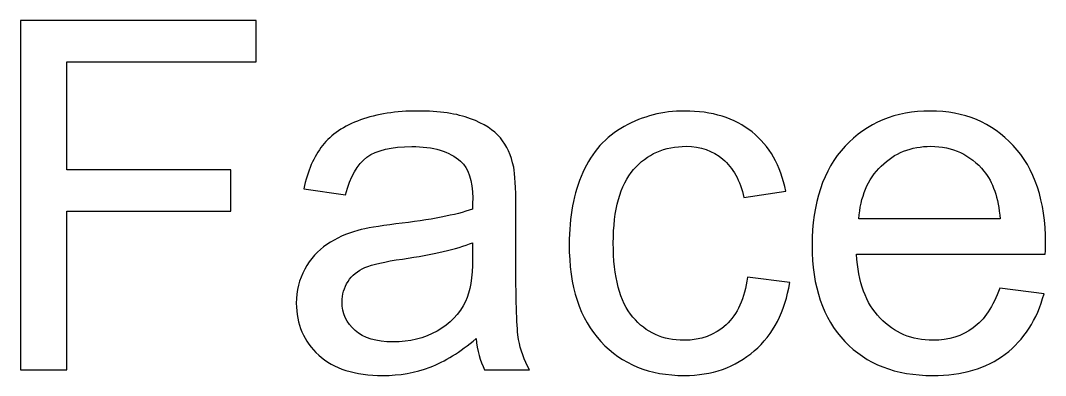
# Model space of a CAD drawing. Header units: inches. Extents: x -3.1 to 14.9, y -9.8 to 5.5.
# Drawn here: x -1.396 to -0.696, y 3.778 to 4.02 of the extents above; entities that cross this region are included whole.
import ezdxf

# ---------------------------------------------------------------- set-up
doc = ezdxf.new("R2010")
doc.units = ezdxf.units.IN
doc.header["$MEASUREMENT"] = 0
doc.layers.add('Layer 1', color=7, linetype='Continuous')

msp = doc.modelspace()

# ---------------------------------------------------------------- linework, layer by layer
at = {"layer": 'Layer 1', "color": 250}
for points, knots in [([(-1.39593, 3.78176), (-1.39593, 3.78176), (-1.39593, 4.02037), (-1.39593, 4.02037), (-1.39593, 4.02037), (-1.39593, 4.02037), (-1.23493, 4.02037), (-1.23493, 4.02037), (-1.23493, 4.02037), (-1.23493, 4.02037), (-1.23493, 3.9922), (-1.23493, 3.9922), (-1.23493, 3.9922), (-1.23493, 3.9922), (-1.36432, 3.9922), (-1.36432, 3.9922), (-1.36432, 3.9922), (-1.36432, 3.9922), (-1.36432, 3.91831), (-1.36432, 3.91831), (-1.36432, 3.91831), (-1.36432, 3.91831), (-1.25238, 3.91831), (-1.25238, 3.91831), (-1.25238, 3.91831), (-1.25238, 3.91831), (-1.25238, 3.89015), (-1.25238, 3.89015), (-1.25238, 3.89015), (-1.25238, 3.89015), (-1.36432, 3.89015), (-1.36432, 3.89015), (-1.36432, 3.89015), (-1.36432, 3.89015), (-1.36432, 3.78176), (-1.36432, 3.78176), (-1.36432, 3.78176), (-1.36432, 3.78176), (-1.39593, 3.78176), (-1.39593, 3.78176)], [0, 0, 0, 0, 0.090909, 0.090909, 0.090909, 0.090909, 0.181818, 0.181818, 0.181818, 0.181818, 0.272727, 0.272727, 0.272727, 0.272727, 0.363636, 0.363636, 0.363636, 0.363636, 0.454545, 0.454545, 0.454545, 0.454545, 0.545455, 0.545455, 0.545455, 0.545455, 0.636364, 0.636364, 0.636364, 0.636364, 0.727273, 0.727273, 0.727273, 0.727273, 0.818182, 0.818182, 0.818182, 0.818182, 1, 1, 1, 1]), ([(-1.08488, 3.80309), (-1.09577, 3.79387), (-1.10621, 3.78737), (-1.11621, 3.78354), (-1.11621, 3.78354), (-1.12627, 3.77976), (-1.13705, 3.77787), (-1.14855, 3.77787), (-1.14855, 3.77787), (-1.16755, 3.77787), (-1.1821, 3.78248), (-1.19232, 3.79176), (-1.19232, 3.79176), (-1.20249, 3.80104), (-1.2076, 3.81293), (-1.2076, 3.82731), (-1.2076, 3.82731), (-1.2076, 3.83581), (-1.20571, 3.84354), (-1.20182, 3.85054), (-1.20182, 3.85054), (-1.19799, 3.85754), (-1.19294, 3.86315), (-1.18671, 3.86737), (-1.18671, 3.86737), (-1.18044, 3.87159), (-1.17344, 3.87481), (-1.1656, 3.87698), (-1.1656, 3.87698), (-1.15988, 3.87848), (-1.15121, 3.87998), (-1.1396, 3.88137), (-1.1396, 3.88137), (-1.11593, 3.8842), (-1.09849, 3.88754), (-1.08732, 3.89148), (-1.08732, 3.89148), (-1.08721, 3.89548), (-1.08716, 3.89804), (-1.08716, 3.89909), (-1.08716, 3.89909), (-1.08716, 3.91104), (-1.08993, 3.91948), (-1.09549, 3.92431), (-1.09549, 3.92431), (-1.10293, 3.93098), (-1.1141, 3.93426), (-1.12882, 3.93426), (-1.12882, 3.93426), (-1.1426, 3.93426), (-1.15277, 3.93187), (-1.15938, 3.92704), (-1.15938, 3.92704), (-1.16594, 3.9222), (-1.17077, 3.91365), (-1.17394, 3.90137), (-1.17394, 3.90137), (-1.17394, 3.90137), (-1.20255, 3.90531), (-1.20255, 3.90531), (-1.20255, 3.90531), (-1.19994, 3.91754), (-1.19566, 3.92748), (-1.18971, 3.93498), (-1.18971, 3.93498), (-1.18377, 3.94254), (-1.1751, 3.94837), (-1.16382, 3.95243), (-1.16382, 3.95243), (-1.15255, 3.95648), (-1.13949, 3.95854), (-1.1246, 3.95854), (-1.1246, 3.95854), (-1.10982, 3.95854), (-1.09788, 3.95676), (-1.08866, 3.95331), (-1.08866, 3.95331), (-1.07943, 3.94981), (-1.07266, 3.94548), (-1.06827, 3.9402), (-1.06827, 3.9402), (-1.06393, 3.93493), (-1.06093, 3.92831), (-1.05916, 3.92026), (-1.05916, 3.92026), (-1.05821, 3.91526), (-1.05771, 3.90626), (-1.05771, 3.89326), (-1.05771, 3.89326), (-1.05771, 3.89326), (-1.05771, 3.8542), (-1.05771, 3.8542), (-1.05771, 3.8542), (-1.05771, 3.82693), (-1.0571, 3.8097), (-1.05582, 3.80254), (-1.05582, 3.80254), (-1.0546, 3.79531), (-1.0521, 3.78837), (-1.04843, 3.78176), (-1.04843, 3.78176), (-1.04843, 3.78176), (-1.07905, 3.78176), (-1.07905, 3.78176), (-1.07905, 3.78176), (-1.08205, 3.78781), (-1.08405, 3.79493), (-1.08488, 3.80309)], [0, 0, 0, 0, 0.035714, 0.035714, 0.035714, 0.035714, 0.071429, 0.071429, 0.071429, 0.071429, 0.107143, 0.107143, 0.107143, 0.107143, 0.142857, 0.142857, 0.142857, 0.142857, 0.178571, 0.178571, 0.178571, 0.178571, 0.214286, 0.214286, 0.214286, 0.214286, 0.25, 0.25, 0.25, 0.25, 0.285714, 0.285714, 0.285714, 0.285714, 0.321429, 0.321429, 0.321429, 0.321429, 0.357143, 0.357143, 0.357143, 0.357143, 0.392857, 0.392857, 0.392857, 0.392857, 0.428571, 0.428571, 0.428571, 0.428571, 0.464286, 0.464286, 0.464286, 0.464286, 0.5, 0.5, 0.5, 0.5, 0.535714, 0.535714, 0.535714, 0.535714, 0.571429, 0.571429, 0.571429, 0.571429, 0.607143, 0.607143, 0.607143, 0.607143, 0.642857, 0.642857, 0.642857, 0.642857, 0.678571, 0.678571, 0.678571, 0.678571, 0.714286, 0.714286, 0.714286, 0.714286, 0.75, 0.75, 0.75, 0.75, 0.785714, 0.785714, 0.785714, 0.785714, 0.821429, 0.821429, 0.821429, 0.821429, 0.857143, 0.857143, 0.857143, 0.857143, 0.892857, 0.892857, 0.892857, 0.892857, 0.928571, 0.928571, 0.928571, 0.928571, 1, 1, 1, 1]), ([(-0.89949, 3.84509), (-0.89949, 3.84509), (-0.87071, 3.84131), (-0.87071, 3.84131), (-0.87071, 3.84131), (-0.87382, 3.82148), (-0.88188, 3.80593), (-0.89488, 3.7947), (-0.89488, 3.7947), (-0.90782, 3.78348), (-0.92377, 3.77787), (-0.94266, 3.77787), (-0.94266, 3.77787), (-0.96627, 3.77787), (-0.98532, 3.78559), (-0.99966, 3.80104), (-0.99966, 3.80104), (-1.01405, 3.81648), (-1.02127, 3.83865), (-1.02127, 3.86754), (-1.02127, 3.86754), (-1.02127, 3.8862), (-1.01816, 3.90254), (-1.01199, 3.91654), (-1.01199, 3.91654), (-1.00577, 3.93054), (-0.99638, 3.94104), (-0.98371, 3.94804), (-0.98371, 3.94804), (-0.9711, 3.95504), (-0.95732, 3.95854), (-0.94249, 3.95854), (-0.94249, 3.95854), (-0.92371, 3.95854), (-0.90832, 3.95376), (-0.89643, 3.94426), (-0.89643, 3.94426), (-0.88449, 3.93476), (-0.87682, 3.92131), (-0.87343, 3.90381), (-0.87343, 3.90381), (-0.87343, 3.90381), (-0.90193, 3.89943), (-0.90193, 3.89943), (-0.90193, 3.89943), (-0.90466, 3.91104), (-0.90943, 3.91976), (-0.91632, 3.92565), (-0.91632, 3.92565), (-0.92321, 3.93148), (-0.93154, 3.93443), (-0.94132, 3.93443), (-0.94132, 3.93443), (-0.9561, 3.93443), (-0.9681, 3.92915), (-0.97732, 3.91854), (-0.97732, 3.91854), (-0.98655, 3.90798), (-0.99116, 3.89126), (-0.99116, 3.86837), (-0.99116, 3.86837), (-0.99116, 3.84515), (-0.98671, 3.82826), (-0.97777, 3.8177), (-0.97777, 3.8177), (-0.96888, 3.8072), (-0.95727, 3.80193), (-0.94293, 3.80193), (-0.94293, 3.80193), (-0.93143, 3.80193), (-0.92188, 3.80548), (-0.91416, 3.81254), (-0.91416, 3.81254), (-0.90643, 3.81959), (-0.90154, 3.83043), (-0.89949, 3.84509)], [0, 0, 0, 0, 0.05, 0.05, 0.05, 0.05, 0.1, 0.1, 0.1, 0.1, 0.15, 0.15, 0.15, 0.15, 0.2, 0.2, 0.2, 0.2, 0.25, 0.25, 0.25, 0.25, 0.3, 0.3, 0.3, 0.3, 0.35, 0.35, 0.35, 0.35, 0.4, 0.4, 0.4, 0.4, 0.45, 0.45, 0.45, 0.45, 0.5, 0.5, 0.5, 0.5, 0.55, 0.55, 0.55, 0.55, 0.6, 0.6, 0.6, 0.6, 0.65, 0.65, 0.65, 0.65, 0.7, 0.7, 0.7, 0.7, 0.75, 0.75, 0.75, 0.75, 0.8, 0.8, 0.8, 0.8, 0.85, 0.85, 0.85, 0.85, 0.9, 0.9, 0.9, 0.9, 1, 1, 1, 1]), ([(-0.72732, 3.83743), (-0.72732, 3.83743), (-0.69704, 3.8337), (-0.69704, 3.8337), (-0.69704, 3.8337), (-0.70182, 3.81598), (-0.71065, 3.80226), (-0.72354, 3.79248), (-0.72354, 3.79248), (-0.73649, 3.78276), (-0.75299, 3.77787), (-0.77304, 3.77787), (-0.77304, 3.77787), (-0.79832, 3.77787), (-0.81838, 3.78565), (-0.83315, 3.8012), (-0.83315, 3.8012), (-0.84799, 3.81676), (-0.85538, 3.83859), (-0.85538, 3.8667), (-0.85538, 3.8667), (-0.85538, 3.89581), (-0.84788, 3.91837), (-0.83293, 3.93443), (-0.83293, 3.93443), (-0.81793, 3.95048), (-0.79854, 3.95854), (-0.77465, 3.95854), (-0.77465, 3.95854), (-0.75154, 3.95854), (-0.73265, 3.95065), (-0.71804, 3.93493), (-0.71804, 3.93493), (-0.70337, 3.9192), (-0.69604, 3.89704), (-0.69604, 3.86854), (-0.69604, 3.86854), (-0.69604, 3.86676), (-0.6961, 3.86415), (-0.69621, 3.8607), (-0.69621, 3.8607), (-0.69621, 3.8607), (-0.8251, 3.8607), (-0.8251, 3.8607), (-0.8251, 3.8607), (-0.82404, 3.8417), (-0.81865, 3.82715), (-0.80899, 3.81709), (-0.80899, 3.81709), (-0.79932, 3.80698), (-0.78732, 3.80193), (-0.77287, 3.80193), (-0.77287, 3.80193), (-0.76215, 3.80193), (-0.75299, 3.80476), (-0.74537, 3.81043), (-0.74537, 3.81043), (-0.73776, 3.81604), (-0.73176, 3.82504), (-0.72732, 3.83743)], [0, 0, 0, 0, 0.0625, 0.0625, 0.0625, 0.0625, 0.125, 0.125, 0.125, 0.125, 0.1875, 0.1875, 0.1875, 0.1875, 0.25, 0.25, 0.25, 0.25, 0.3125, 0.3125, 0.3125, 0.3125, 0.375, 0.375, 0.375, 0.375, 0.4375, 0.4375, 0.4375, 0.4375, 0.5, 0.5, 0.5, 0.5, 0.5625, 0.5625, 0.5625, 0.5625, 0.625, 0.625, 0.625, 0.625, 0.6875, 0.6875, 0.6875, 0.6875, 0.75, 0.75, 0.75, 0.75, 0.8125, 0.8125, 0.8125, 0.8125, 0.875, 0.875, 0.875, 0.875, 1, 1, 1, 1]), ([(-0.82349, 3.88481), (-0.82349, 3.88481), (-0.72699, 3.88481), (-0.72699, 3.88481), (-0.72699, 3.88481), (-0.72826, 3.89931), (-0.73199, 3.91026), (-0.73804, 3.91748), (-0.73804, 3.91748), (-0.74737, 3.92876), (-0.75949, 3.93443), (-0.77432, 3.93443), (-0.77432, 3.93443), (-0.78776, 3.93443), (-0.7991, 3.92993), (-0.80826, 3.92093), (-0.80826, 3.92093), (-0.81743, 3.91193), (-0.82249, 3.89987), (-0.82349, 3.88481)], [0, 0, 0, 0, 0.166667, 0.166667, 0.166667, 0.166667, 0.333333, 0.333333, 0.333333, 0.333333, 0.5, 0.5, 0.5, 0.5, 0.666667, 0.666667, 0.666667, 0.666667, 1, 1, 1, 1]), ([(-1.08732, 3.86854), (-1.09799, 3.86415), (-1.11393, 3.86048), (-1.13516, 3.85743), (-1.13516, 3.85743), (-1.14721, 3.8557), (-1.15577, 3.85376), (-1.16071, 3.85159), (-1.16071, 3.85159), (-1.16571, 3.84943), (-1.1696, 3.84626), (-1.17227, 3.84204), (-1.17227, 3.84204), (-1.17499, 3.83787), (-1.17638, 3.83326), (-1.17638, 3.82815), (-1.17638, 3.82815), (-1.17638, 3.82031), (-1.17338, 3.81381), (-1.16749, 3.80859), (-1.16749, 3.80859), (-1.1616, 3.80343), (-1.15293, 3.80081), (-1.14155, 3.80081), (-1.14155, 3.80081), (-1.13027, 3.80081), (-1.12021, 3.80326), (-1.11143, 3.8082), (-1.11143, 3.8082), (-1.10266, 3.81315), (-1.09616, 3.81993), (-1.09205, 3.82848), (-1.09205, 3.82848), (-1.08888, 3.83509), (-1.08732, 3.84487), (-1.08732, 3.85776), (-1.08732, 3.85776), (-1.08732, 3.85776), (-1.08732, 3.86854), (-1.08732, 3.86854)], [0, 0, 0, 0, 0.090909, 0.090909, 0.090909, 0.090909, 0.181818, 0.181818, 0.181818, 0.181818, 0.272727, 0.272727, 0.272727, 0.272727, 0.363636, 0.363636, 0.363636, 0.363636, 0.454545, 0.454545, 0.454545, 0.454545, 0.545455, 0.545455, 0.545455, 0.545455, 0.636364, 0.636364, 0.636364, 0.636364, 0.727273, 0.727273, 0.727273, 0.727273, 0.818182, 0.818182, 0.818182, 0.818182, 1, 1, 1, 1])]:
    msp.add_open_spline(points, degree=3, knots=knots, dxfattribs=at)

doc.saveas('drawing.dxf')
